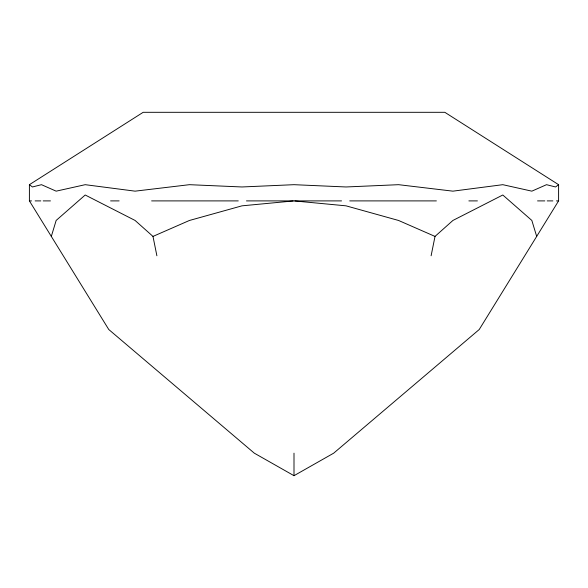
<?xml version="1.0" encoding="UTF-8"?>
<svg xmlns="http://www.w3.org/2000/svg" width="588" height="588" viewBox="0 0 588 588"><rect width="100%" height="100%" fill="white"/><g stroke="black" fill="none" stroke-linecap="round" stroke-linejoin="round"><path stroke-width="0.88" d="M431.107 255.787L435.017 236.413L452.922 220.449L502.799 195.003L531.846 220.449L536.682 236.413M51.318 236.413L56.154 220.449L85.201 195.003L135.078 220.449L152.983 236.413L156.893 255.787M558.6 184.683L555.55 186.969L546.517 184.683L531.846 191.159L502.799 184.683L452.922 191.159L398.598 184.683L346.023 186.969L294 184.683L241.977 186.969L189.402 184.683L135.078 191.159L85.201 184.683L56.154 191.159L41.483 184.683L32.45 186.969L29.4 184.683L143.178 112.308L444.822 112.308L558.6 184.683L558.6 200.898L479.227 329.515L333.69 453.164L294 475.692L254.31 453.164L108.773 329.515L29.4 200.898L29.4 184.683M152.983 236.413L189.402 220.478L241.977 205.837L294 200.898L346.023 205.837L398.598 220.478L435.017 236.413M29.767 200.898L31.546 200.898M35.126 200.898L40.822 200.898M43.174 200.898L50.458 200.898M110.588 200.898L119.129 200.898M151.616 200.898L238.272 200.898M246.46 200.898L293.125 200.898M294.875 200.898L341.54 200.898M349.728 200.898L436.384 200.898M468.871 200.898L477.412 200.898M537.542 200.898L544.826 200.898M547.178 200.898L552.874 200.898M556.454 200.898L558.232 200.898M294 453.164L294 475.692"/></g></svg>
